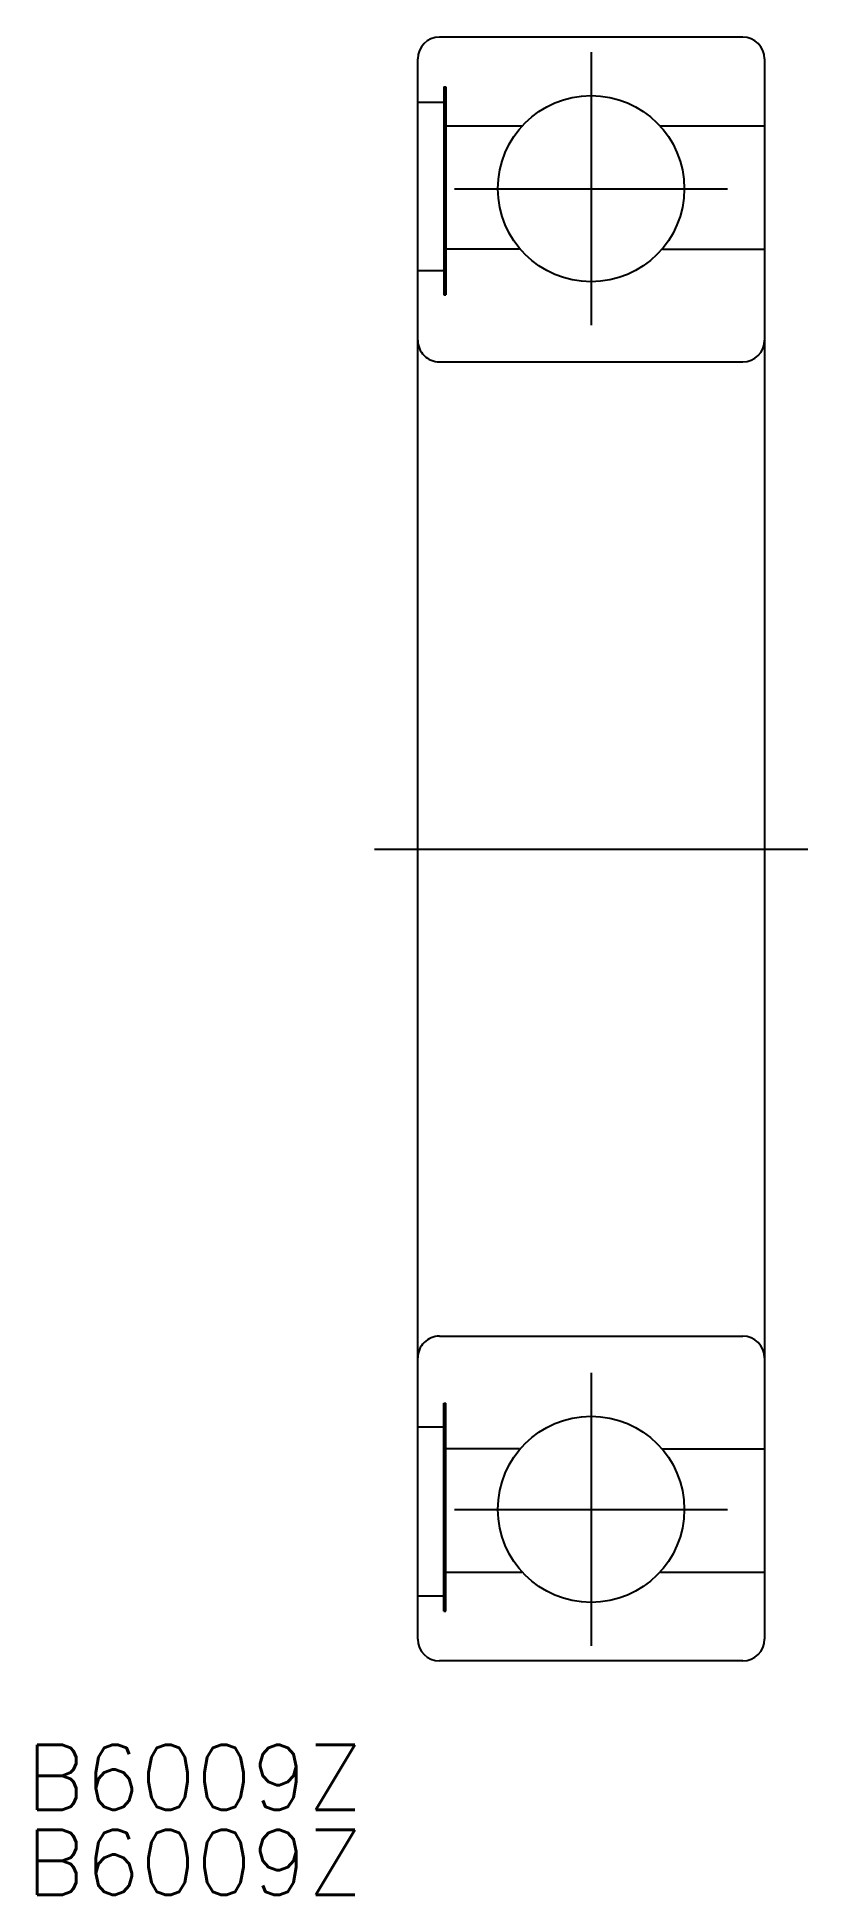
# Model space of a CAD drawing. Extents: x -25.6 to 10, y -48.3 to 37.5.
import ezdxf

# ---------------------------------------------------------------- set-up
doc = ezdxf.new("R2010")
doc.units = 0
doc.linetypes.add('CENTER', pattern=[50.8, 31.75, -6.35, 6.35, -6.35])
doc.layers.get('0').update_dxf_attribs({"linetype": 'CONTINUOUS'})
doc.layers.add('CENTER', color=1, linetype='CENTER')
doc.styles.get("Standard").update_dxf_attribs({"font": 'txt.shx', "height": 3, "bigfont": 'bigfont.shx'})

# ---------------------------------------------------------------- blocks, each defined once
blk = doc.blocks.new('*U2')
at = {"color": 7, "linetype": 'CONTINUOUS'}
blk.add_text('B6009Z', height=3, dxfattribs=at).set_placement((-26.109, -44.376))
blk = doc.blocks.new('*U3')
at = {"color": 7, "linetype": 'CONTINUOUS'}
blk.add_text('B6009Z', height=3, dxfattribs=at).set_placement((-26.109, -48.305))

msp = doc.modelspace()

# ---------------------------------------------------------------- linework, layer by layer
at = {"color": 7, "linetype": 'CONTINUOUS'}
for p, q in [((6.966, 37.5), (-7.034, 37.5)), ((-8.034, -36.5), (-8.034, 36.5)), ((7.966, 36.5), (7.966, -36.5)), ((-6.834, 35.2), (-6.834, 25.6)), ((-6.834, 35.2), (-6.734, 35.2)), ((-6.734, 35.2), (-6.734, 25.6)), ((-8.034, 34.5), (-6.834, 34.5)), ((-6.834, 34.5), (-6.834, 33.4)), ((-6.834, 33.4), (-3.234, 33.4)), ((3.166, 33.4), (7.966, 33.4)), ((-3.334, 27.7), (-6.834, 27.7)), ((-6.834, 27.7), (-6.834, 26.7)), ((3.266, 27.7), (7.966, 27.7)), ((-6.834, 26.7), (-8.034, 26.7)), ((-6.834, 25.6), (-6.734, 25.6)), ((-7.034, 22.5), (6.966, 22.5)), ((-7.034, -22.5), (6.966, -22.5)), ((-6.834, -35.2), (-6.834, -25.6)), ((-6.834, -25.6), (-6.734, -25.6)), ((-6.734, -35.2), (-6.734, -25.6)), ((-6.834, -26.7), (-8.034, -26.7)), ((-6.834, -27.7), (-6.834, -26.7)), ((-3.334, -27.7), (-6.834, -27.7)), ((3.266, -27.7), (7.966, -27.7)), ((-6.834, -33.4), (-3.234, -33.4)), ((-6.834, -34.5), (-6.834, -33.4)), ((3.166, -33.4), (7.966, -33.4)), ((-8.034, -34.5), (-6.834, -34.5)), ((-6.834, -35.2), (-6.734, -35.2)), ((6.966, -37.5), (-7.034, -37.5))]:
    msp.add_line(p, q, dxfattribs=at)
for centre in [(-0.034, 30.5), (-0.034, -30.5)]:
    msp.add_circle(centre, 4.3, dxfattribs=at)
for centre, start, end in [((-7.034, 36.5), 90, 180), ((6.966, 36.5), 0, 89.99997), ((-7.034, 23.5), 180, 270.00003), ((6.966, 23.5), 270.00003, 0), ((-7.034, -23.5), 89.99997, 180), ((6.966, -23.5), 0, 89.99997), ((-7.034, -36.5), 180, 270), ((6.966, -36.5), 270.00003, 0)]:
    msp.add_arc(centre, 1, start, end, dxfattribs=at)
at = {"layer": 'CENTER', "color": 1, "linetype": 'CENTER'}
for p, q in [((-0.034, 36.8), (-0.034, 24.2)), ((-6.334, 30.5), (6.266, 30.5)), ((-10.034, 0), (9.966, 0)), ((-0.034, -24.2), (-0.034, -36.8)), ((-6.334, -30.5), (6.266, -30.5))]:
    msp.add_line(p, q, dxfattribs=at)

# ---------------------------------------------------------------- block references
at = {"color": 7, "linetype": 'CONTINUOUS'}
for name in ['*U2', '*U3']:
    msp.add_blockref(name, (0, 0), dxfattribs=at)

doc.saveas('drawing.dxf')
